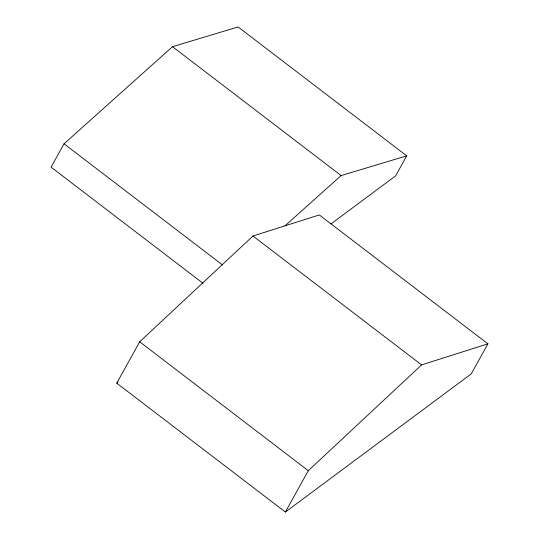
<?xml version="1.0" encoding="UTF-8"?>
<svg xmlns="http://www.w3.org/2000/svg" width="539" height="539" viewBox="0 0 539 539"><rect width="100%" height="100%" fill="white"/><g stroke="black" fill="none" stroke-linecap="round" stroke-linejoin="round"><path stroke-width="0.81" d="M330.959 223.928L395.626 175.855L406.716 155.838L238.103 26.95L172.507 46.684L64.02 143.805L51.077 167.151L203.035 283.312M116.754 383.162L139.675 341.8L252.973 236.008L319.304 214.94L487.923 343.828L471.281 373.85L285.367 512.05L116.754 383.162L118.102 382.151M285.367 512.05L308.295 470.688L421.586 364.896L487.923 343.828M284.976 225.841L341.126 175.579L406.716 155.838M172.507 46.684L341.126 175.579M252.973 236.008L421.586 364.896M64.02 143.805L222.641 265.053M139.675 341.8L308.295 470.688"/></g></svg>
